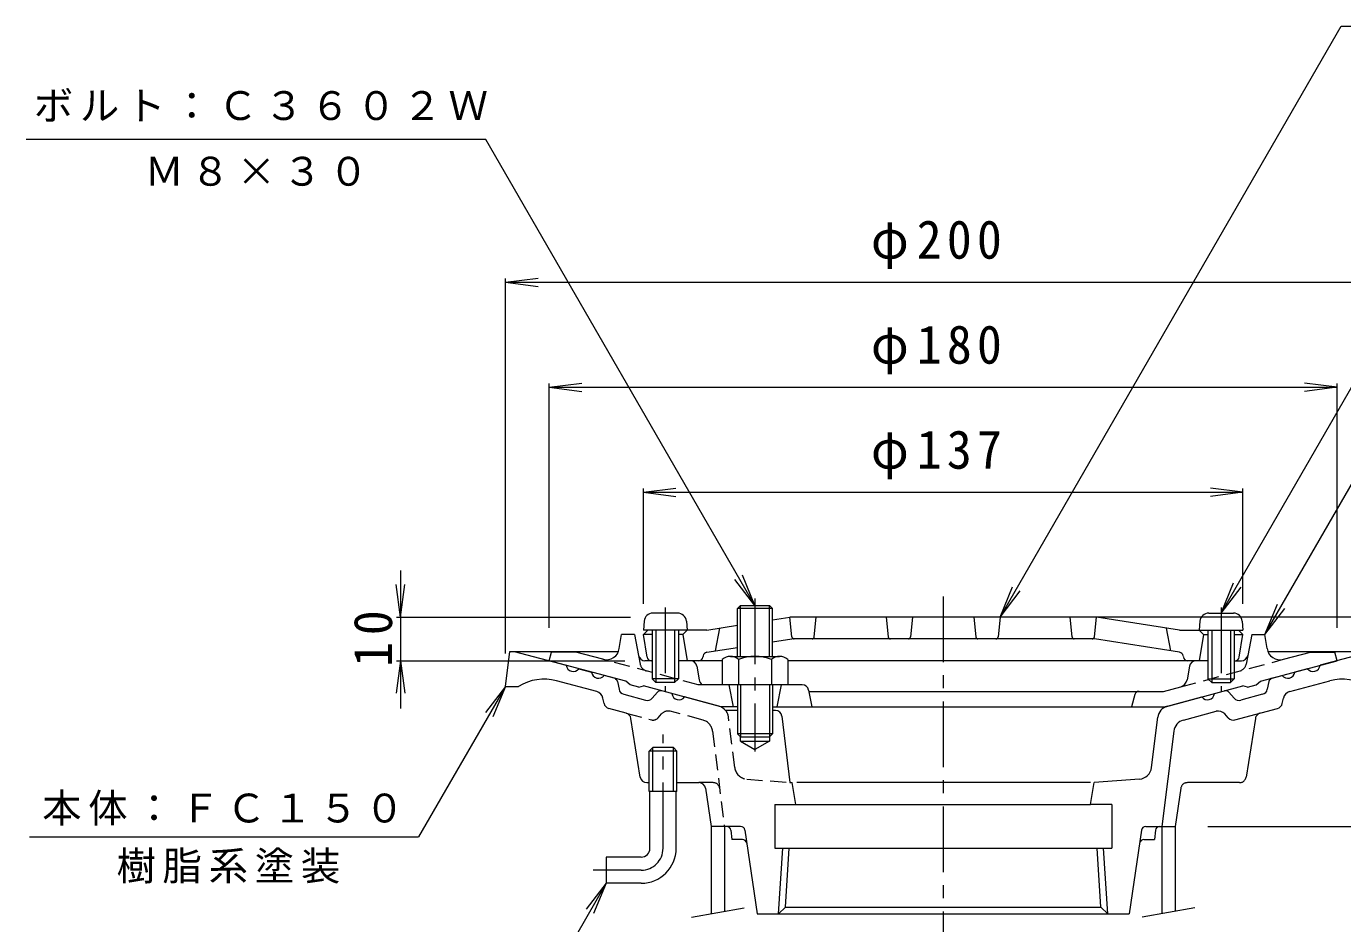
# Model space of a CAD drawing. Units: millimetres, scale not verified. Extents: x -242 to 229, y -348 to 371.
# Drawn here: x -242.4 to 58.3, y -45.5 to 159.6 of the extents above; entities that cross this region are included whole.
import ezdxf

# ---------------------------------------------------------------- set-up
doc = ezdxf.new("R2010")
doc.units = ezdxf.units.MM
doc.header["$LTSCALE"] = 3
for name, pattern in [('CHAIN1', [8, 5, -1, 1, -1]), ('DASHED1', [1.8, 1.2, -0.6]), ('DOUBLE_CHAIN1', [8.8, 5, -1, 0.6, -0.6, 0.6, -1])]:
    doc.linetypes.add(name, pattern=pattern)
for name, color, linetype, lineweight in [('0-0_通り芯', 3, 'Continuous', 9), ('0-1_躯体', 2, 'Continuous', 9), ('0-2_仕上', 6, 'Continuous', 9), ('0-3_建具', 4, 'Continuous', 9), ('0-4_その他', 7, 'Continuous', 9), ('0-5_寸法', 7, 'Continuous', 9), ('0-A', 4, 'Continuous', 9)]:
    doc.layers.add(name, color=color, linetype=linetype, lineweight=lineweight)
doc.styles.add('ＭＳ ゴシック', font='')
doc.styles.get('ＭＳ ゴシック').set_extended_font_data('MS Gothic')

msp = doc.modelspace()

# ---------------------------------------------------------------- linework, layer by layer
at = {"layer": '0-0_通り芯', "linetype": 'CHAIN1'}
for p, q in [((-32.963, 29.29), (-32.963, -90.938)), ((-96.963, -28.284), (-96.963, -2.284)), ((-101.963, -33.284), (-112.963, -33.284))]:
    msp.add_line(p, q, dxfattribs=at)
at = {"layer": '0-0_通り芯'}
for p, q in [((-132.963, 8.716), (-131.963, 16.716)), ((-131.963, 16.716), (-107.127, 16.716)), ((-130.963, 16.716), (-119.107, 13.539)), ((41.201, 16.716), (66.037, 16.716)), ((65.037, 16.716), (53.182, 13.539)), ((-116.209, 12.762), (-113.312, 11.986)), ((50.284, 12.762), (47.386, 11.986)), ((-112.133, 7.529), (-121.321, 9.991)), ((-108.113, 10.593), (-110.414, 11.21)), ((-107.392, 9.828), (-107.029, 8.055)), ((41.466, 9.828), (41.104, 8.055)), ((42.187, 10.593), (44.488, 11.21)), ((46.208, 7.529), (55.395, 9.991)), ((-132.963, 8.716), (-129.963, 8.716)), ((-105.948, 6.907), (-100.977, 5.575)), ((-98.267, 7.382), (-99.467, 6.029)), ((-94.959, 7.068), (-97.26, 7.685)), ((-84.196, 4.184), (-92.061, 6.292)), ((18.27, 4.184), (26.136, 6.292)), ((29.033, 7.068), (31.334, 7.685)), ((32.341, 7.382), (33.541, 6.029)), ((40.023, 6.907), (35.052, 5.575)), ((-110.452, 4.831), (-110.691, 5.998)), ((-105.402, 2.62), (-109.371, 3.683)), ((-79.963, 3.216), (-82.675, 3.216)), ((-71.292, 3.216), (-71.963, 3.216)), ((21.912, 1.019), (29.385, 3.021)), ((33.699, 1.072), (43.446, 3.683)), ((44.527, 4.831), (44.766, 5.998)), ((-102.165, -12.021), (-104.309, 1.407)), ((-69.803, 1.897), (-67.963, -13.245)), ((14.657, -9.85), (16.069, 1.652)), ((32.189, 1.525), (31.399, 2.416)), ((-79.286, -3.784), (-79.286, -2.784)), ((-72.639, -2.784), (-72.639, -3.784)), ((19.71, -1.513), (17.037, -23.284)), ((-99.323, -5.284), (-100.138, -6.084)), ((-94.603, -5.284), (-99.323, -5.284)), ((-99.323, -15.284), (-99.323, -5.284)), ((-93.788, -6.084), (-94.603, -5.284)), ((-94.603, -15.284), (-94.603, -5.284)), ((-79.286, -3.784), (-72.639, -3.784)), ((-79.286, -3.784), (-75.963, -5.703)), ((-72.639, -3.784), (-75.963, -5.703)), ((-93.788, -6.084), (-100.138, -6.084)), ((-100.138, -15.284), (-100.138, -6.084)), ((-93.788, -15.284), (-93.788, -6.084)), ((-100.683, -13.284), (-100.138, -13.284)), ((-93.788, -13.284), (-88.755, -13.284)), ((-87.271, -14.562), (-85.963, -23.284)), ((-67.963, -13.245), (-67.463, -13.284)), ((0.704, -13.284), (-66.409, -13.284)), ((11.912, -12.475), (1.537, -13.284)), ((-93.788, -15.284), (-100.138, -15.284)), ((-99.963, -28.284), (-99.963, -15.284)), ((-93.963, -28.284), (-93.963, -15.284)), ((-71.463, -18.284), (-71.463, -28.284)), ((-66.629, -18.284), (0.704, -18.284)), ((5.537, -18.284), (5.537, -28.284)), ((-79.268, -23.284), (-85.963, -23.284)), ((13.342, -23.284), (17.037, -23.284)), ((-81.473, -24.163), (-81.213, -26.284)), ((-78.826, -26.284), (-81.213, -26.284)), ((-78.278, -24.139), (-75.463, -43.284)), ((12.353, -24.139), (9.537, -43.284)), ((12.901, -26.284), (15.287, -26.284)), ((15.548, -24.163), (15.287, -26.284)), ((-71.463, -28.284), (5.537, -28.284)), ((-70.555, -43.284), (-69.617, -28.284)), ((4.629, -43.284), (3.692, -28.284)), ((-109.963, -30.284), (-109.963, -36.284)), ((-101.963, -30.284), (-109.963, -30.284)), ((-101.963, -36.284), (-109.963, -36.284)), ((4.629, -43.284), (3.052, -41.707)), ((-75.463, -43.284), (9.537, -43.284))]:
    msp.add_line(p, q, dxfattribs=at)
at = {"layer": '0-0_通り芯', "linetype": 'DASHED1'}
for p, q in [((-87.837, 1.019), (-95.31, 3.021)), ((-105.402, 2.62), (-99.625, 1.072)), ((-98.114, 1.525), (-97.324, 2.416)), ((-80.582, -9.85), (-81.995, 1.652)), ((-85.636, -1.513), (-82.963, -23.284)), ((-85.518, -13.284), (-88.755, -13.284)), ((-77.838, -12.475), (-67.963, -13.245))]:
    msp.add_line(p, q, dxfattribs=at)
at = {"layer": '0-0_通り芯', "linetype": 'DOUBLE_CHAIN1'}
for p, q in [((38.384, 1.407), (36.239, -12.021)), ((21.346, -14.562), (20.037, -23.284)), ((34.758, -13.284), (22.829, -13.284)), ((17.037, -23.284), (20.037, -23.284))]:
    msp.add_line(p, q, dxfattribs=at)
at = {"layer": '0-0_通り芯'}
for points in [[(-71.463, -18.284), (-66.629, -18.284), (-67.463, -13.284)], [(5.537, -18.284), (0.704, -18.284), (1.537, -13.284)], [(-70.555, -43.284), (-68.977, -41.707), (-68.138, -28.284)], [(-68.977, -41.707), (3.052, -41.707), (2.213, -28.284)]]:
    msp.add_lwpolyline(points, dxfattribs=at)
for centre, radius, start, end in [((-117.496, 13.754), 1.625, 187.618, 322.3797), ((51.571, 13.754), 1.625, 217.6203, 352.382), ((-124.168, -0.634), 11, 74.99997, 121.79021), ((-111.701, 12.201), 1.625, 187.62059, 322.37891), ((-108.372, 9.627), 1, 11.56642, 75.00078), ((42.446, 9.627), 1, 104.99922, 168.43358), ((45.775, 12.201), 1.625, 217.62109, 352.37941), ((58.242, -0.634), 11, 58.20979, 105.00003), ((-112.651, 5.597), 2, 11.56621, 75.0005), ((-105.56, 8.356), 1.5, 191.5649, 254.99991), ((-100.589, 7.024), 1.5, 254.99991, 318.43558), ((-97.519, 6.719), 1, 75.00023, 138.43498), ((-93.348, 7.284), 1.625, 187.62059, 322.37891), ((27.423, 7.284), 1.625, 217.62109, 352.37941), ((31.593, 6.719), 1, 41.56502, 104.99977), ((34.664, 7.024), 1.5, 221.56442, 285.00009), ((39.634, 8.356), 1.5, 285.00009, 348.4351), ((46.725, 5.597), 2, 104.9995, 168.43379), ((-108.983, 5.132), 1.5, 191.56461, 254.99991), ((-84.972, 1.287), 3, 40.01387, 75.00041), ((-71.292, 1.716), 1.5, 6.92824, 90), ((19.047, 1.287), 3, 104.99959, 173.00027), ((29.902, 1.09), 2, 41.56493, 105.00052), ((43.057, 5.132), 1.5, 285.00009, 348.43539), ((-105.791, 1.171), 1.5, 9.07449, 74.99991), ((22.688, -1.879), 3, 105.00009, 172.99992), ((33.311, 2.521), 1.5, 221.56349, 284.99872), ((-100.683, -11.784), 1.5, 189.07449, 270), ((11.679, -9.484), 3, 274.46042, 353.00002), ((-88.755, -14.784), 1.5, 8.5307, 90), ((-82.466, -24.284), 1, 6.99998, 90), ((-79.268, -24.284), 1, 8.36589, 90), ((13.342, -24.284), 1, 90, 171.63411), ((16.54, -24.284), 1, 90, 173.00002), ((-78.826, -27.284), 1, 8.36589, 90), ((12.901, -27.284), 1, 90, 171.63411), ((-101.963, -28.284), 2, 270, 0), ((-101.963, -28.284), 8, 270, 0)]:
    msp.add_arc(centre, radius, start, end, dxfattribs=at)
at = {"layer": '0-0_通り芯', "linetype": 'DASHED1'}
for centre, radius, start, end in [((-95.828, 1.09), 2, 74.99948, 138.43507), ((-84.972, 1.287), 3, 6.99973, 40.01387), ((-99.237, 2.521), 1.5, 255.00128, 318.43651), ((-88.614, -1.879), 3, 7.00008, 74.99991), ((-77.605, -9.484), 3, 186.99998, 265.53958), ((-85.518, -14.784), 1.5, 7.00052, 90)]:
    msp.add_arc(centre, radius, start, end, dxfattribs=at)
at = {"layer": '0-0_通り芯', "linetype": 'DOUBLE_CHAIN1'}
for centre, start, end in [((39.865, 1.171), 105.00009, 170.92551), ((34.758, -11.784), 270, 350.92551), ((22.829, -14.784), 90, 171.4693)]:
    msp.add_arc(centre, 1.5, start, end, dxfattribs=at)
at = {"layer": '0-0_通り芯', "linetype": 'CHAIN1'}
msp.add_arc((-101.963, -28.284), 5, 270, 0, dxfattribs=at)
at = {"layer": '0-1_躯体', "color": 4}
for p, q in [((-79.286, 15.572), (-79.286, 27.216)), ((-72.639, 15.572), (-72.639, 27.216)), ((-79.963, 15.572), (-79.963, 26.539)), ((-71.963, 15.572), (-71.963, 26.539)), ((-81.586, 15.572), (-70.339, 15.572)), ((-83.463, 14.85), (-83.463, 9.072)), ((-79.71, 14.85), (-79.71, 9.072)), ((-72.216, 14.85), (-72.216, 9.072)), ((-68.463, 14.85), (-68.463, 9.072)), ((-79.963, 9.072), (-79.963, -2.108)), ((-79.286, 9.072), (-79.286, -2.784)), ((-72.639, 9.072), (-72.639, -2.784)), ((-71.963, 9.072), (-71.963, -2.108))]:
    msp.add_line(p, q, dxfattribs=at)
at = {"layer": '0-1_躯体', "color": 4, "linetype": 'CHAIN1'}
msp.add_line((-75.963, 28.78), (-75.963, -6.177), dxfattribs=at)
at = {"layer": '0-1_躯体'}
for p, q in [((-106.956, 17.353), (-106.463, 20.572)), ((-103.463, 20.572), (-106.463, 20.572)), ((-103.463, 20.572), (-102.565, 15.784)), ((37.537, 20.572), (36.642, 15.796)), ((37.537, 20.572), (40.537, 20.572)), ((41.03, 17.353), (40.537, 20.572)), ((-122.963, 14.572), (-122.463, 16.572)), ((-116.904, 16.572), (-122.463, 16.572)), ((-110.698, 14.909), (-116.904, 16.572)), ((44.772, 14.909), (50.978, 16.572)), ((50.978, 16.572), (56.537, 16.572)), ((57.037, 14.572), (56.537, 16.572)), ((-99.463, 14.572), (-101.093, 14.572)), ((-89.243, 13.335), (-88.686, 10.204)), ((23.317, 13.335), (22.76, 10.204)), ((33.537, 14.572), (35.168, 14.572)), ((-65.192, 9.072), (-88.913, 9.072)), ((-81.963, 9.072), (-80.963, 4.072)), ((-69.963, 9.072), (-70.963, 4.072)), ((36.537, 8.561), (38.537, 9.097)), ((-102.463, 8.561), (-101.463, 8.811)), ((-83.776, 4.072), (-101.463, 8.811)), ((-63.722, 7.866), (-62.963, 4.072)), ((-63.663, 7.572), (17.39, 7.572)), ((10.83, 6.847), (10.037, 4.072)), ((17.39, 7.572), (21.309, 8.622)), ((17.85, 4.072), (35.537, 8.811)), ((36.537, 8.561), (35.537, 8.811)), ((-79.963, 4.072), (-83.776, 4.072)), ((-71.963, 4.072), (17.85, 4.072))]:
    msp.add_line(p, q, dxfattribs=at)
at = {"layer": '0-1_躯体', "linetype": 'DASHED1'}
for p, q in [((-102.568, 15.796), (-102.195, 13.806)), ((36.642, 15.796), (36.269, 13.806)), ((-88.913, 9.072), (-110.698, 14.909)), ((21.309, 8.622), (44.772, 14.909))]:
    msp.add_line(p, q, dxfattribs=at)
at = {"layer": '0-1_躯体', "color": 4}
for points in [[(-71.963, 26.539), (-79.963, 26.539), (-79.286, 27.216), (-72.639, 27.216)], [(-71.963, -2.108), (-79.963, -2.108), (-79.286, -2.784), (-72.639, -2.784)]]:
    msp.add_lwpolyline(points, close=True, dxfattribs=at)
at = {"layer": '0-1_躯体'}
for points in [[(-102.463, 8.561), (-104.463, 9.097), (-105.463, 9.883), (-122.963, 14.572)], [(38.537, 9.097), (39.537, 9.883), (57.037, 14.572)]]:
    msp.add_lwpolyline(points, dxfattribs=at)
for centre, radius, start, end in [((-109.921, 17.807), 3, 254.99973, 351.29286), ((-101.093, 16.072), 1.5, 190.61617, 270), ((35.168, 16.072), 1.5, 270, 349.38383), ((43.996, 17.807), 3, 188.70714, 285.00027), ((-90.719, 13.072), 1.5, 10.08838, 90), ((24.794, 13.072), 1.5, 90, 169.91162), ((-86.716, 10.554), 2, 190.08849, 227.81366), ((-65.192, 7.572), 1.5, 11.31021, 90), ((20.791, 10.554), 2, 284.9995, 349.91151), ((11.792, 6.572), 1, 90, 164.05402)]:
    msp.add_arc(centre, radius, start, end, dxfattribs=at)
at = {"layer": '0-1_躯体', "color": 4}
for centre, radius, start, end in [((-81.586, 12.772), 2.8, 47.92557, 132.07463), ((-75.963, 5.483), 10.089, 68.19786, 111.80214), ((-70.339, 12.772), 2.8, 47.92572, 132.07428)]:
    msp.add_arc(centre, radius, start, end, dxfattribs=at)
at = {"layer": '0-1_躯体', "linetype": 'DASHED1'}
for centre, start, end in [((-100.229, 14.175), 190.61488, 255.0005), ((34.303, 14.175), 284.9995, 349.38512)]:
    msp.add_arc(centre, 2, start, end, dxfattribs=at)
at = {"layer": '0-2_仕上'}
for p, q in [((-71.963, 23.94), (-67.963, 24.572)), ((2.037, 24.572), (-67.963, 24.572)), ((-67.508, 20.022), (-67.963, 24.572)), ((-62.418, 20.022), (-61.963, 24.572)), ((-45.963, 24.572), (-45.508, 20.022)), ((-39.963, 24.572), (-40.418, 20.022)), ((-25.963, 24.572), (-25.508, 20.022)), ((-19.963, 24.572), (-20.418, 20.022)), ((-3.508, 20.022), (-3.963, 24.572)), ((1.582, 20.022), (2.037, 24.572)), ((21.037, 21.572), (2.037, 24.572)), ((-100.463, 21.572), (-101.463, 20.572)), ((-86.963, 21.572), (-100.463, 21.572)), ((-86.963, 21.572), (-79.963, 22.677)), ((-84.963, 16.826), (-83.963, 22.046)), ((19.037, 16.826), (18.037, 22.046)), ((21.037, 21.572), (34.537, 21.572)), ((34.537, 21.572), (35.537, 20.572)), ((-100.602, 15.408), (-101.463, 20.572)), ((-99.463, 20.572), (-101.463, 20.572)), ((-92.463, 20.572), (-93.463, 20.572)), ((-71.963, 18.878), (-67.57, 19.572)), ((1.645, 19.572), (-67.57, 19.572)), ((21.048, 16.508), (1.645, 19.572)), ((26.537, 20.572), (27.537, 20.572)), ((33.537, 20.572), (35.537, 20.572)), ((34.677, 15.408), (35.537, 20.572)), ((-87.807, 15.662), (-87.84, 15.431)), ((-86.973, 16.508), (-79.963, 17.615)), ((21.882, 15.662), (21.915, 15.431)), ((-99.463, 14.572), (-99.616, 14.572)), ((-83.463, 14.572), (-93.463, 14.572)), ((27.537, 14.572), (-68.463, 14.572)), ((33.69, 14.572), (33.537, 14.572))]:
    msp.add_line(p, q, dxfattribs=at)
for points in [[(-91.463, 21.572), (-92.463, 20.572), (-91.463, 14.572)], [(25.537, 21.572), (26.537, 20.572), (25.537, 14.572)]]:
    msp.add_lwpolyline(points, dxfattribs=at)
for centre, radius, start, end in [((-67.01, 20.072), 0.5, 185.71199, 270), ((-62.915, 20.072), 0.5, 270, 354.28801), ((-45.01, 20.072), 0.5, 185.71199, 270), ((-40.915, 20.072), 0.5, 270, 354.28801), ((-25.01, 20.072), 0.5, 185.71199, 270), ((-20.915, 20.072), 0.5, 270, 354.28801), ((-3.01, 20.072), 0.5, 185.71199, 270), ((1.085, 20.072), 0.5, 270, 354.28801), ((-99.616, 15.572), 1, 189.46068, 270), ((-88.83, 15.572), 1, 270, 351.87032), ((-86.817, 15.521), 1, 98.97215, 171.87018), ((20.892, 15.521), 1, 8.12982, 81.02785), ((22.904, 15.572), 1, 188.12968, 270), ((33.69, 15.572), 1, 270, 350.53932)]:
    msp.add_arc(centre, radius, start, end, dxfattribs=at)
at = {"layer": '0-3_建具'}
for p, q in [((-82.963, -23.284), (-85.963, -23.284)), ((-85.963, -23.284), (-85.963, -43.284)), ((-82.963, -23.284), (-82.963, -42.755)), ((17.037, -23.284), (20.037, -23.284)), ((17.037, -23.284), (17.037, -43.196)), ((20.037, -23.284), (20.037, -42.667))]:
    msp.add_line(p, q, dxfattribs=at)
at = {"layer": '0-3_建具', "color": 7}
for p, q in [((-78.463, -41.962), (-90.463, -44.078)), ((24.537, -41.874), (12.537, -43.99))]:
    msp.add_line(p, q, dxfattribs=at)
at = {"layer": '0-4_その他'}
for p, q in [((-132.963, 101.072), (-125.527, 102.051)), ((-132.963, 16.216), (-132.963, 101.972)), ((-132.963, 101.072), (67.037, 101.072)), ((-132.963, 101.072), (-125.527, 100.093)), ((-122.963, 77.072), (-115.527, 78.051)), ((-122.963, 22.072), (-122.963, 77.972)), ((-122.963, 77.072), (57.037, 77.072)), ((-122.963, 77.072), (-115.527, 76.093)), ((57.037, 77.072), (49.601, 78.051)), ((57.037, 77.072), (49.601, 76.093)), ((57.037, 22.072), (57.037, 77.972)), ((-101.463, 53.072), (-94.027, 54.051)), ((-101.463, 27.572), (-101.463, 53.972)), ((-101.463, 53.072), (35.537, 53.072)), ((-101.463, 53.072), (-94.027, 52.093)), ((35.537, 53.072), (28.101, 54.051)), ((35.537, 53.072), (28.101, 52.093)), ((35.537, 27.572), (35.537, 53.972)), ((-156.941, 35.214), (-156.941, 3.629)), ((-156.941, 24.572), (-157.92, 32.008)), ((-156.941, 24.572), (-155.962, 32.008)), ((-157.841, 24.572), (-104.441, 24.572)), ((121.937, 24.572), (-3.963, 24.572)), ((-156.941, 14.572), (-157.92, 7.136)), ((-157.841, 14.572), (-105.722, 14.572)), ((-156.941, 14.572), (-155.962, 7.136)), ((27.537, -23.284), (97.937, -23.284))]:
    msp.add_line(p, q, dxfattribs=at)
at = {"layer": '0-5_寸法'}
for p, q in [((-137.442, 133.701), (-242.45, 133.701)), ((-75.963, 27.216), (-137.442, 133.701)), ((30.537, 25.472), (87.175, 123.572)), ((-75.963, 27.216), (-80.528, 33.166)), ((-75.963, 27.216), (-78.833, 34.145)), ((-19.963, 24.572), (-17.093, 31.501)), ((-19.963, 24.572), (-15.397, 30.522)), ((30.537, 25.472), (33.407, 32.401)), ((30.537, 25.472), (35.103, 31.422)), ((40.537, 20.572), (43.407, 27.501)), ((40.537, 20.572), (45.103, 26.522)), ((-132.963, 8.716), (-152.824, -25.684)), ((-132.963, 8.716), (-137.528, 2.765)), ((-132.963, 8.716), (-135.833, 1.786)), ((-241.733, -25.684), (-152.824, -25.684)), ((-109.963, -36.284), (-124.524, -61.506)), ((-109.963, -36.284), (-114.528, -42.235)), ((-109.963, -36.284), (-112.833, -43.214))]:
    msp.add_line(p, q, dxfattribs=at)
for points in [[(-19.963, 24.572), (57.979, 159.572), (187.709, 159.572)], [(40.537, 20.572), (79.22, 87.572), (196.825, 87.572)]]:
    msp.add_lwpolyline(points, dxfattribs=at)
at = {"layer": '0-A'}
for p, q in [((-93.637, 25.472), (-99.289, 25.472)), ((27.711, 25.472), (33.363, 25.472)), ((-101.281, 23.646), (-101.463, 21.572)), ((-91.463, 21.572), (-101.463, 21.572)), ((-99.463, 21.572), (-99.463, 10.442)), ((-98.593, 21.572), (-98.593, 9.572)), ((-94.333, 21.572), (-94.333, 9.572)), ((-93.463, 21.572), (-93.463, 10.442)), ((-91.644, 23.646), (-91.463, 21.572)), ((25.719, 23.646), (25.537, 21.572)), ((25.537, 21.572), (35.537, 21.572)), ((27.537, 21.572), (27.537, 10.442)), ((28.407, 21.572), (28.407, 9.572)), ((32.667, 21.572), (32.667, 9.572)), ((33.537, 21.572), (33.537, 10.442)), ((35.356, 23.646), (35.537, 21.572)), ((-98.593, 9.572), (-99.463, 10.442)), ((-93.463, 10.442), (-99.463, 10.442)), ((-94.333, 9.572), (-98.593, 9.572)), ((-94.333, 9.572), (-93.463, 10.442)), ((28.407, 9.572), (27.537, 10.442)), ((27.537, 10.442), (33.537, 10.442)), ((28.407, 9.572), (32.667, 9.572)), ((32.667, 9.572), (33.537, 10.442))]:
    msp.add_line(p, q, dxfattribs=at)
at = {"layer": '0-A', "linetype": 'CHAIN1'}
for p, q in [((-96.463, 26.734), (-96.463, 7.471)), ((30.537, 26.734), (30.537, 7.471))]:
    msp.add_line(p, q, dxfattribs=at)
at = {"layer": '0-A'}
for centre, start, end in [((-99.289, 23.472), 90, 174.99998), ((-93.637, 23.472), 5.00002, 90), ((27.711, 23.472), 90, 174.99998), ((33.363, 23.472), 5.00002, 90)]:
    msp.add_arc(centre, 2, start, end, dxfattribs=at)

# ---------------------------------------------------------------- texts
at = {"layer": '0-4_その他', "color": 2, "char_height": 8.798, "attachment_point": 7, "style": 'ＭＳ ゴシック'}
for s, insert in [('\\T1.21;\\W0.95;φ200', (-49.463, 104.072)), ('\\T1.21;\\W0.95;φ180', (-49.463, 80.072)), ('\\T1.21;\\W0.95;φ137', (-49.463, 56.072))]:
    msp.add_mtext(s, dxfattribs=dict(at, insert=insert))
at = {"layer": '0-4_その他', "color": 2, "insert": (-158.741, 13.197), "char_height": 8.798, "attachment_point": 7, "rotation": 90, "style": 'ＭＳ ゴシック'}
msp.add_mtext('\\T1.27;\\W0.95;10', dxfattribs=at)
at = {"layer": '0-5_寸法', "char_height": 6.598, "attachment_point": 7, "style": 'ＭＳ ゴシック'}
for s, insert in [('\\T1.17;ボルト：Ｃ３６０２Ｗ', (-240.738, 137.768)), ('\\T1.17;Ｍ８×３０', (-215.446, 123.036)), ('\\T1.17;本体：ＦＣ１５０', (-238.833, -23.109)), ('\\T1.17;樹脂系塗装', (-221.849, -36.365))]:
    msp.add_mtext(s, dxfattribs=dict(at, insert=insert))

doc.saveas('drawing.dxf')
